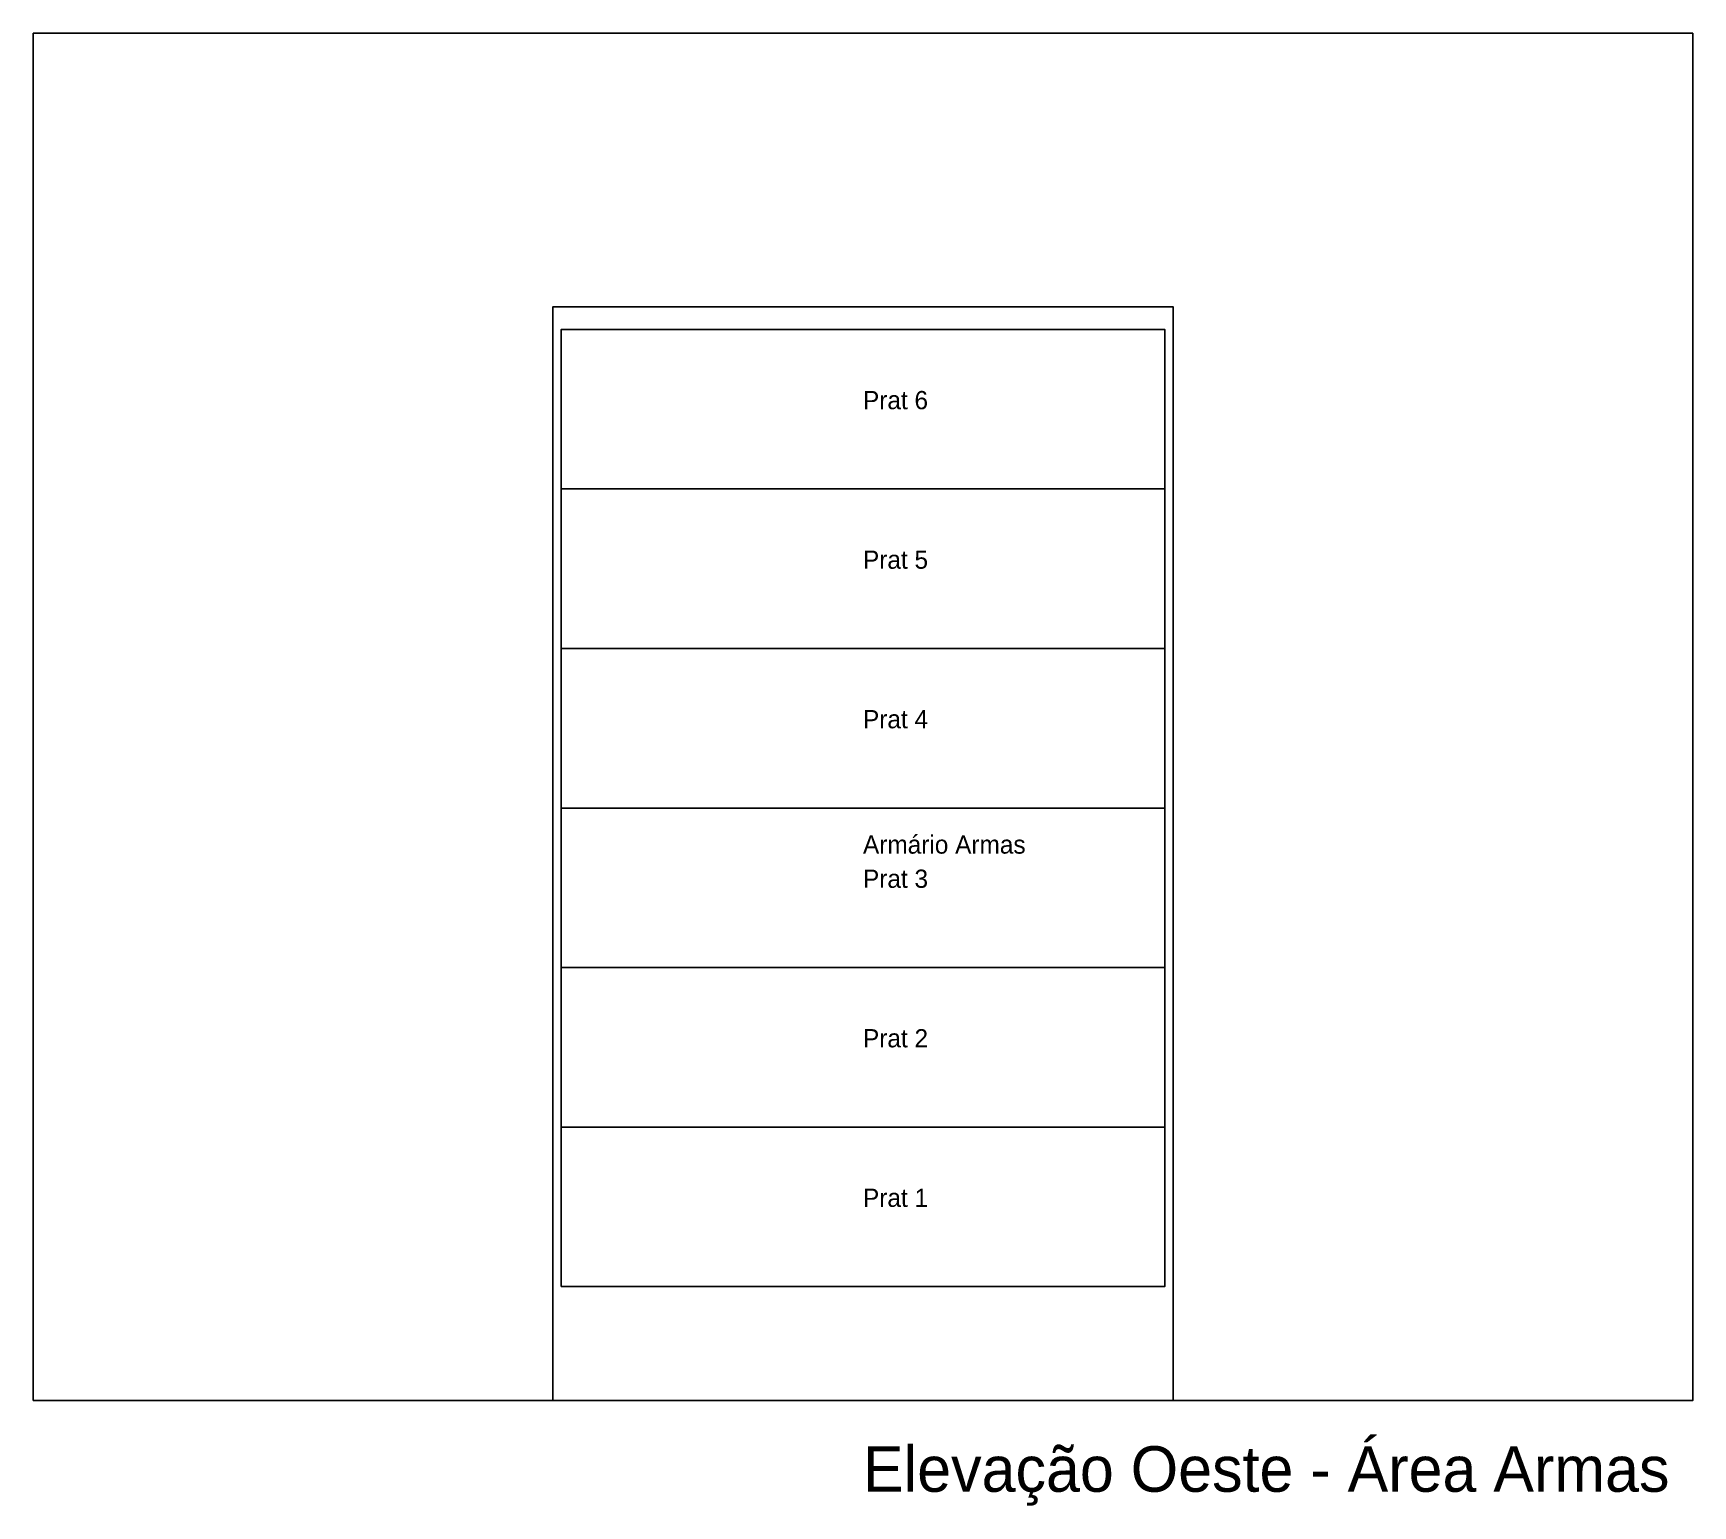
# Model space of a CAD drawing. Header units: metres. Extents: x 0 to 3640, y -231 to 3000.
import ezdxf

# ---------------------------------------------------------------- set-up
doc = ezdxf.new("R2010")
doc.units = ezdxf.units.M
for name, color, linetype in [('MOVEL', 2, 'Continuous'), ('PAREDE', 7, 'Continuous'), ('TEXTO', 7, 'Continuous')]:
    doc.layers.add(name, color=color, linetype=linetype)

msp = doc.modelspace()

# ---------------------------------------------------------------- linework, layer by layer
at = {"layer": 'MOVEL'}
for points in [[(1140, 0), (2500, 0), (2500, 2400), (1140, 2400), (1140, 0)], [(1158, 2000), (2482, 2000), (2482, 2350), (1158, 2350), (1158, 2000)], [(1158, 1650), (2482, 1650), (2482, 2000), (1158, 2000), (1158, 1650)], [(1158, 1300), (2482, 1300), (2482, 1650), (1158, 1650), (1158, 1300)], [(1158, 950), (2482, 950), (2482, 1300), (1158, 1300), (1158, 950)], [(1158, 600), (2482, 600), (2482, 950), (1158, 950), (1158, 600)], [(1158, 250), (2482, 250), (2482, 600), (1158, 600), (1158, 250)]]:
    msp.add_lwpolyline(points, dxfattribs=at)
at = {"layer": 'PAREDE'}
msp.add_lwpolyline([(0, 0), (3640, 0), (3640, 3000), (0, 3000), (0, 0)], dxfattribs=at)

# ---------------------------------------------------------------- texts
at = {"layer": 'TEXTO'}
for s, height, p in [('Prat 6', 40, (1820, 2175)), ('Prat 5', 40, (1820, 1825)), ('Prat 4', 40, (1820, 1475)), ('Armário Armas', 40, (1820, 1200)), ('Prat 3', 40, (1820, 1125)), ('Prat 2', 40, (1820, 775)), ('Prat 1', 40, (1820, 425)), ('Elevação Oeste - Área Armas', 100, (1820, -200))]:
    msp.add_text(s, height=height, dxfattribs=at).set_placement(p)

doc.saveas('drawing.dxf')
